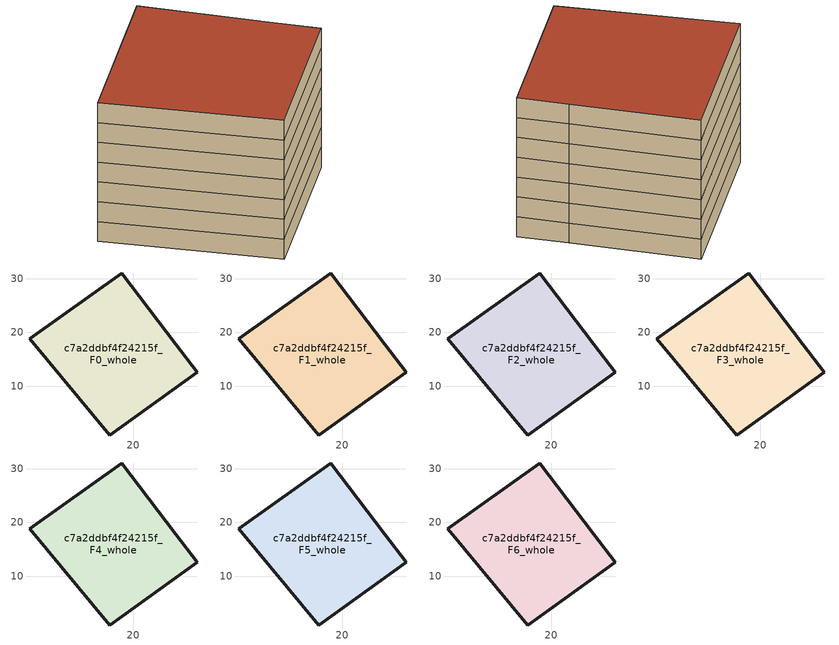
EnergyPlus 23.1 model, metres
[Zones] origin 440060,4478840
c7a2ddbf4f24215f_F0_whole
 floor ground (EU_floor_Construction): 27.93,17.8 31.91,12.57 15.69,0.91 0.8,18.8 17.88,31.07 z0
 wall outside (EU_wall_Construction): 17.88,31.07 0.8,18.8 15.69,0.91 31.91,12.57 27.93,17.8 17.88,31.07 z0:3
c7a2ddbf4f24215f_F1_whole
 floor to c7a2ddbf4f24215f_F0_whole (EU_floor_Construction): 27.93,17.8 31.91,12.57 15.69,0.91 0.8,18.8 17.88,31.07 z3
 wall outside (EU_wall_Construction): 17.88,31.07 0.8,18.8 15.69,0.91 31.91,12.57 27.93,17.8 17.88,31.07 z3:6
c7a2ddbf4f24215f_F2_whole
 floor to c7a2ddbf4f24215f_F1_whole (EU_floor_Construction): 27.93,17.8 31.91,12.57 15.69,0.91 0.8,18.8 17.88,31.07 z6
 wall outside (EU_wall_Construction): 17.88,31.07 0.8,18.8 15.69,0.91 31.91,12.57 27.93,17.8 17.88,31.07 z6:9
c7a2ddbf4f24215f_F3_whole
 floor to c7a2ddbf4f24215f_F2_whole (EU_floor_Construction): 27.93,17.8 31.91,12.57 15.69,0.91 0.8,18.8 17.88,31.07 z9
 wall outside (EU_wall_Construction): 17.88,31.07 0.8,18.8 15.69,0.91 31.91,12.57 27.93,17.8 17.88,31.07 z9:12
c7a2ddbf4f24215f_F4_whole
 floor to c7a2ddbf4f24215f_F3_whole (EU_floor_Construction): 27.93,17.8 31.91,12.57 15.69,0.91 0.8,18.8 17.88,31.07 z12
 wall outside (EU_wall_Construction): 17.88,31.07 0.8,18.8 15.69,0.91 31.91,12.57 27.93,17.8 17.88,31.07 z12:15
c7a2ddbf4f24215f_F5_whole
 floor to c7a2ddbf4f24215f_F4_whole (EU_floor_Construction): 27.93,17.8 31.91,12.57 15.69,0.91 0.8,18.8 17.88,31.07 z15
 wall outside (EU_wall_Construction): 17.88,31.07 0.8,18.8 15.69,0.91 31.91,12.57 27.93,17.8 17.88,31.07 z15:18
c7a2ddbf4f24215f_F6_whole
 floor to c7a2ddbf4f24215f_F5_whole (EU_floor_Construction): 27.93,17.8 31.91,12.57 15.69,0.91 0.8,18.8 17.88,31.07 z18
 wall outside (EU_wall_Construction): 17.88,31.07 0.8,18.8 15.69,0.91 31.91,12.57 27.93,17.8 17.88,31.07 z18:21
 roof outside (EU_roof_Construction): 31.91,12.57 27.93,17.8 17.88,31.07 0.8,18.8 15.69,0.91 z21
[Building]
EU S2 Campaign: North Axis=0; Terrain=City; Solar Distribution=FullExterior
[Site:Location]
Madrid: Latitude=40.5; Longitude=-3.5; Time Zone=1; Elevation=609
[SizingPeriod:WeatherFileDays]
AnnualSizingPeriod: Begin Month=1; Begin Day of Month=1; End Month=12; End Day of Month=31; Day of Week for Start Day=Monday; Use Weather File Daylight Saving Period=No; Use Weather File Rain and Snow Indicators=No
[MATERIAL]
EU_InternalMass_Material: Roughness=MediumRough; Thickness=0.1; Conductivity=1; Density=1800; Specific Heat=900; Thermal Absorptance=0.9; Solar Absorptance=0.7; Visible Absorptance=0.7
[MATERIAL:NOMASS] Roughness=MediumRough; Thermal Absorptance=0.9; Solar Absorptance=0.7; Visible Absorptance=0.7
Name | Thermal Resistance
EU_wall_NoMass | 0.609216
EU_roof_NoMass | 0.513268
EU_floor_NoMass | 0.568163
[CONSTRUCTION]
EU_wall_Construction: EU_wall_NoMass
EU_roof_Construction: EU_roof_NoMass
EU_floor_Construction: EU_floor_NoMass
EU_InternalMass_Construction: EU_InternalMass_Material
[ZONE] Type=1; Multiplier=1; Ceiling Height=autocalculate; Volume=1427.36; Floor Area=autocalculate; Part of Total Floor Area=Yes
c7a2ddbf4f24215f_F0_whole; c7a2ddbf4f24215f_F1_whole; c7a2ddbf4f24215f_F2_whole; c7a2ddbf4f24215f_F3_whole; c7a2ddbf4f24215f_F4_whole; c7a2ddbf4f24215f_F5_whole; c7a2ddbf4f24215f_F6_whole
[INTERNALMASS] Construction=EU_InternalMass_Construction; Surface Area=475.787
Name | Zone or ZoneList
c7a2ddbf4f24215f_F0_whole_EU_InternalMass | c7a2ddbf4f24215f_F0_whole
c7a2ddbf4f24215f_F1_whole_EU_InternalMass | c7a2ddbf4f24215f_F1_whole
c7a2ddbf4f24215f_F2_whole_EU_InternalMass | c7a2ddbf4f24215f_F2_whole
c7a2ddbf4f24215f_F3_whole_EU_InternalMass | c7a2ddbf4f24215f_F3_whole
c7a2ddbf4f24215f_F4_whole_EU_InternalMass | c7a2ddbf4f24215f_F4_whole
c7a2ddbf4f24215f_F5_whole_EU_InternalMass | c7a2ddbf4f24215f_F5_whole
c7a2ddbf4f24215f_F6_whole_EU_InternalMass | c7a2ddbf4f24215f_F6_whole
[OTHEREQUIPMENT] Fuel Type=Electricity; Design Level Calculation Method=Watts/Area; Power per Zone Floor Area=1; Fraction Latent=0; Fraction Radiant=0; Fraction Lost=0; Carbon Dioxide Generation Rate=0; EndUse Subcategory=EU_Step8_InternalGains
Name | Zone or ZoneList or Space or SpaceList | Schedule
EU_Step8_InternalGain_c7a2ddbf4f24215f_F0_whole_f000 | c7a2ddbf4f24215f_F0_whole | EU_Step8_GainSchedule_c7a2ddbf4f24215f_F0_whole_f000
EU_Step8_InternalGain_c7a2ddbf4f24215f_F1_whole_f000 | c7a2ddbf4f24215f_F1_whole | EU_Step8_GainSchedule_c7a2ddbf4f24215f_F1_whole_f000
EU_Step8_InternalGain_c7a2ddbf4f24215f_F2_whole_f000 | c7a2ddbf4f24215f_F2_whole | EU_Step8_GainSchedule_c7a2ddbf4f24215f_F2_whole_f000
EU_Step8_InternalGain_c7a2ddbf4f24215f_F3_whole_f000 | c7a2ddbf4f24215f_F3_whole | EU_Step8_GainSchedule_c7a2ddbf4f24215f_F3_whole_f000
EU_Step8_InternalGain_c7a2ddbf4f24215f_F4_whole_f000 | c7a2ddbf4f24215f_F4_whole | EU_Step8_GainSchedule_c7a2ddbf4f24215f_F4_whole_f000
EU_Step8_InternalGain_c7a2ddbf4f24215f_F5_whole_f000 | c7a2ddbf4f24215f_F5_whole | EU_Step8_GainSchedule_c7a2ddbf4f24215f_F5_whole_f000
EU_Step8_InternalGain_c7a2ddbf4f24215f_F6_whole_f000 | c7a2ddbf4f24215f_F6_whole | EU_Step8_GainSchedule_c7a2ddbf4f24215f_F6_whole_f000
[ZONEVENTILATION:DESIGNFLOWRATE] Schedule=EU_AlwaysOn; Design Flow Rate Calculation Method=AirChanges/Hour; Air Changes per Hour=0.752966; Ventilation Type=Natural; Fan Pressure Rise=0; Fan Total Efficiency=1; Constant Term Coefficient=1; Temperature Term Coefficient=0; Velocity Term Coefficient=0; Velocity Squared Term Coefficient=0; Minimum Indoor Temperature=-100; Maximum Indoor Temperature=100; Delta Temperature=-100; Minimum Outdoor Temperature=-100; Maximum Outdoor Temperature=100; Maximum Wind Speed=40
Name | Zone or ZoneList or Space or SpaceList
EU_ConstantAir_c7a2ddbf4f24215f_F0_whole | c7a2ddbf4f24215f_F0_whole
EU_ConstantAir_c7a2ddbf4f24215f_F1_whole | c7a2ddbf4f24215f_F1_whole
EU_ConstantAir_c7a2ddbf4f24215f_F2_whole | c7a2ddbf4f24215f_F2_whole
EU_ConstantAir_c7a2ddbf4f24215f_F3_whole | c7a2ddbf4f24215f_F3_whole
EU_ConstantAir_c7a2ddbf4f24215f_F4_whole | c7a2ddbf4f24215f_F4_whole
EU_ConstantAir_c7a2ddbf4f24215f_F5_whole | c7a2ddbf4f24215f_F5_whole
EU_ConstantAir_c7a2ddbf4f24215f_F6_whole | c7a2ddbf4f24215f_F6_whole
[HVACTEMPLATE:THERMOSTAT] Constant Heating Setpoint=20; Constant Cooling Setpoint=50
EU_HeatOnly_c7a2ddbf4f24215f_F0_whole; EU_HeatOnly_c7a2ddbf4f24215f_F1_whole; EU_HeatOnly_c7a2ddbf4f24215f_F2_whole; EU_HeatOnly_c7a2ddbf4f24215f_F3_whole; EU_HeatOnly_c7a2ddbf4f24215f_F4_whole; EU_HeatOnly_c7a2ddbf4f24215f_F5_whole; EU_HeatOnly_c7a2ddbf4f24215f_F6_whole
[HVACTEMPLATE:ZONE:IDEALLOADSAIRSYSTEM] System Availability Schedule=EU_AlwaysOn; Maximum Heating Supply Air Temperature=50; Minimum Cooling Supply Air Temperature=13; Maximum Heating Supply Air Humidity Ratio=0.0156; Minimum Cooling Supply Air Humidity Ratio=0.0077; Heating Limit=NoLimit; Cooling Limit=NoLimit; Heating Availability Schedule=EU_AlwaysOn; Cooling Availability Schedule=EU_CoolingOff; Dehumidification Control Type=ConstantSensibleHeatRatio; Cooling Sensible Heat Ratio=0.7; Dehumidification Setpoint=60; Humidification Control Type=None; Humidification Setpoint=30; Outdoor Air Method=None; Outdoor Air Flow Rate per Person=0.00944; Outdoor Air Flow Rate per Zone Floor Area=0; Outdoor Air Flow Rate per Zone=0; Demand Controlled Ventilation Type=None; Outdoor Air Economizer Type=NoEconomizer; Heat Recovery Type=None; Sensible Heat Recovery Effectiveness=0.7; Latent Heat Recovery Effectiveness=0.65
Name | Template Thermostat
c7a2ddbf4f24215f_F0_whole | EU_HeatOnly_c7a2ddbf4f24215f_F0_whole
c7a2ddbf4f24215f_F1_whole | EU_HeatOnly_c7a2ddbf4f24215f_F1_whole
c7a2ddbf4f24215f_F2_whole | EU_HeatOnly_c7a2ddbf4f24215f_F2_whole
c7a2ddbf4f24215f_F3_whole | EU_HeatOnly_c7a2ddbf4f24215f_F3_whole
c7a2ddbf4f24215f_F4_whole | EU_HeatOnly_c7a2ddbf4f24215f_F4_whole
c7a2ddbf4f24215f_F5_whole | EU_HeatOnly_c7a2ddbf4f24215f_F5_whole
c7a2ddbf4f24215f_F6_whole | EU_HeatOnly_c7a2ddbf4f24215f_F6_whole
[SIZING:ZONE] Zone Cooling Design Supply Air Temperature Input Method=SupplyAirTemperature; Zone Cooling Design Supply Air Temperature=13; Zone Heating Design Supply Air Temperature Input Method=SupplyAirTemperature; Zone Heating Design Supply Air Temperature=50; Zone Cooling Design Supply Air Humidity Ratio=0.008; Zone Heating Design Supply Air Humidity Ratio=0.008; Cooling Design Air Flow Method=DesignDay; Cooling Design Air Flow Rate=0; Cooling Minimum Air Flow per Zone Floor Area=0.000762; Cooling Minimum Air Flow=0; Cooling Minimum Air Flow Fraction=0.2; Heating Design Air Flow Method=DesignDay; Heating Design Air Flow Rate=0; Heating Maximum Air Flow per Zone Floor Area=0.002032; Heating Maximum Air Flow=0.141576; Heating Maximum Air Flow Fraction=0.3; Account for Dedicated Outdoor Air System=No; Dedicated Outdoor Air System Control Strategy=NeutralSupplyAir; Dedicated Outdoor Air Low Setpoint Temperature for Design=autosize; Dedicated Outdoor Air High Setpoint Temperature for Design=autosize; Zone Load Sizing Method=Sensible Load Only No Latent Load; Zone Latent Cooling Design Supply Air Humidity Ratio Input Method=HumidityRatioDifference; Zone Cooling Design Supply Air Humidity Ratio Difference=0.005; Zone Latent Heating Design Supply Air Humidity Ratio Input Method=HumidityRatioDifference; Zone Humidification Design Supply Air Humidity Ratio Difference=0.005
c7a2ddbf4f24215f_F0_whole; c7a2ddbf4f24215f_F1_whole; c7a2ddbf4f24215f_F2_whole; c7a2ddbf4f24215f_F3_whole; c7a2ddbf4f24215f_F4_whole; c7a2ddbf4f24215f_F5_whole; c7a2ddbf4f24215f_F6_whole
[SCHEDULE:CONSTANT]
Name | Hourly Value
EU_AlwaysOn | 1
EU_CoolingOff | 0
[SCHEDULE:FILE] Column Number=1; Rows to Skip at Top=0; Number of Hours of Data=8760; Column Separator=Comma; Interpolate to Timestep=No; Minutes per Item=60; Adjust Schedule for Daylight Savings=Yes
Name | File
EU_Step8_GainSchedule_c7a2ddbf4f24215f_F0_whole_f000 | C:\Users\o_iseri\Desktop\OpenUBEM\openubem\outputs\eu_evidence\EU-11\ES-MAD-BERRUGUETE\idfs\c7a2ddbf4f24215f\c7a2ddbf4f24215f_F0_whole_f000_gain.csv
EU_Step8_GainSchedule_c7a2ddbf4f24215f_F1_whole_f000 | C:\Users\o_iseri\Desktop\OpenUBEM\openubem\outputs\eu_evidence\EU-11\ES-MAD-BERRUGUETE\idfs\c7a2ddbf4f24215f\c7a2ddbf4f24215f_F1_whole_f000_gain.csv
EU_Step8_GainSchedule_c7a2ddbf4f24215f_F2_whole_f000 | C:\Users\o_iseri\Desktop\OpenUBEM\openubem\outputs\eu_evidence\EU-11\ES-MAD-BERRUGUETE\idfs\c7a2ddbf4f24215f\c7a2ddbf4f24215f_F2_whole_f000_gain.csv
EU_Step8_GainSchedule_c7a2ddbf4f24215f_F3_whole_f000 | C:\Users\o_iseri\Desktop\OpenUBEM\openubem\outputs\eu_evidence\EU-11\ES-MAD-BERRUGUETE\idfs\c7a2ddbf4f24215f\c7a2ddbf4f24215f_F3_whole_f000_gain.csv
EU_Step8_GainSchedule_c7a2ddbf4f24215f_F4_whole_f000 | C:\Users\o_iseri\Desktop\OpenUBEM\openubem\outputs\eu_evidence\EU-11\ES-MAD-BERRUGUETE\idfs\c7a2ddbf4f24215f\c7a2ddbf4f24215f_F4_whole_f000_gain.csv
EU_Step8_GainSchedule_c7a2ddbf4f24215f_F5_whole_f000 | C:\Users\o_iseri\Desktop\OpenUBEM\openubem\outputs\eu_evidence\EU-11\ES-MAD-BERRUGUETE\idfs\c7a2ddbf4f24215f\c7a2ddbf4f24215f_F5_whole_f000_gain.csv
EU_Step8_GainSchedule_c7a2ddbf4f24215f_F6_whole_f000 | C:\Users\o_iseri\Desktop\OpenUBEM\openubem\outputs\eu_evidence\EU-11\ES-MAD-BERRUGUETE\idfs\c7a2ddbf4f24215f\c7a2ddbf4f24215f_F6_whole_f000_gain.csv
